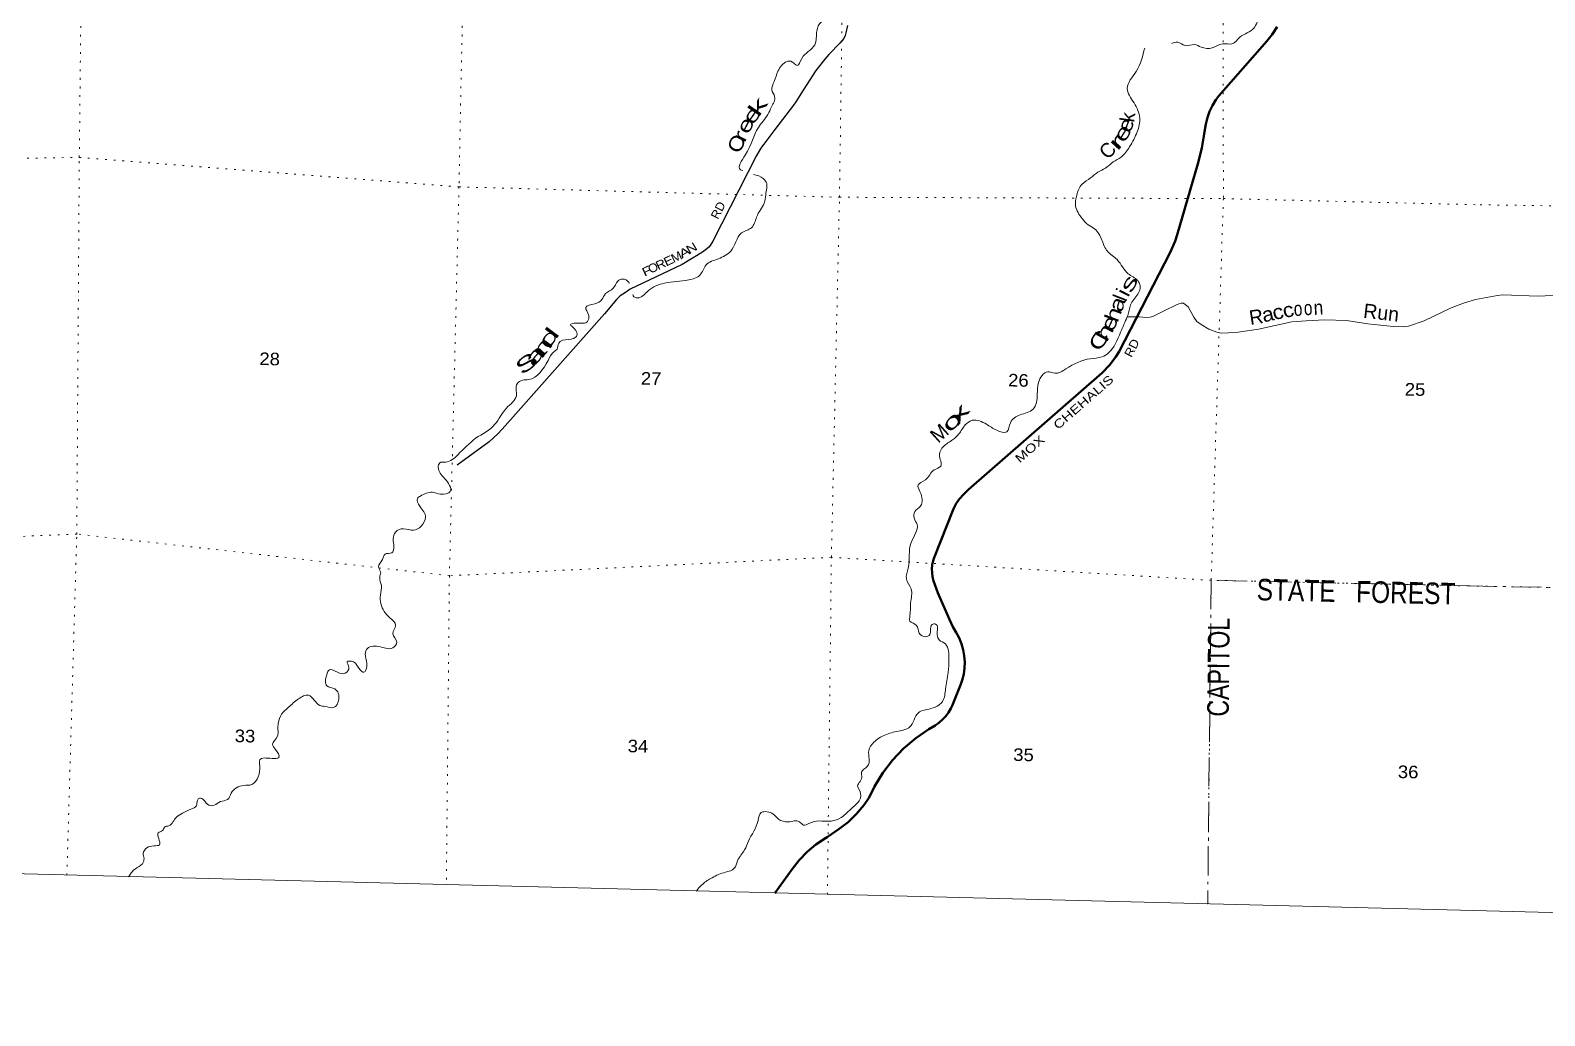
# Model space of a CAD drawing. Header units: feet. Extents: x -751810 to -497223, y -177792 to 12311.
# Drawn here: x -583804 to -562729, y -177792 to -164089 of the extents above; entities that cross this region are included whole.
import ezdxf
from ezdxf.enums import TextEntityAlignment as Align

# ---------------------------------------------------------------- set-up
doc = ezdxf.new("R2010")
doc.units = ezdxf.units.FT
doc.header["$LTSCALE"] = 80
doc.linetypes.add('DOT_DASHED', pattern=[7.7, 5, -1.2, 0.3, -1.2])
doc.linetypes.add('DOTTED', pattern=[1.5, 0.3, -1.2])
for name, color, linetype, lineweight in [('26', 7, 'Continuous', 40), ('29', 7, 'Continuous', 25), ('39', 7, 'Continuous', 13), ('4', 7, 'Continuous', 13), ('44', 7, 'DOT_DASHED', 13), ('7', 7, 'DOTTED', 13)]:
    doc.layers.add(name, color=color, linetype=linetype, lineweight=lineweight)
for name, color, linetype in [('27', 7, 'Continuous'), ('30', 7, 'Continuous'), ('41', 7, 'Continuous')]:
    doc.layers.add(name, color=color, linetype=linetype)

msp = doc.modelspace()

# ---------------------------------------------------------------- linework, layer by layer
at = {"layer": '26'}
msp.add_lwpolyline([(-573440.26, -176089.03), (-573202, -175753.78), (-573103.4, -175628.4), (-572992.23, -175514.02), (-572869.71, -175411.88), (-572737.19, -175323.11), (-572714.52, -175309.85), (-572545.29, -175193.14), (-572421.46, -175103.11), (-572303.76, -174987.36), (-572198.8, -174859.94), (-572130.79, -174760.2), (-572053.98, -174607.02), (-571938.31, -174416.81), (-571803.39, -174239.73), (-571650.7, -174077.73), (-571481.92, -173932.57), (-571298.88, -173805.86), (-571213.66, -173755.93), (-571159.77, -173718.45), (-571110.08, -173675.55), (-571065.16, -173627.69), (-571025.48, -173575.39), (-570991.49, -173519.24), (-570974.35, -173484.77), (-570853.33, -173180.32), (-570835.55, -173128.42), (-570814.69, -173044.81), (-570802.69, -172959.48), (-570799.68, -172873.36), (-570805.68, -172787.4), (-570820.64, -172702.54), (-570844.38, -172619.7), (-570876.65, -172539.81), (-570917.1, -172463.72), (-570963.6, -172385.37), (-571011.83, -172283.22), (-571173.37, -171912.77), (-571235.18, -171743.48), (-571247.86, -171689.17), (-571254.79, -171633.84), (-571255.89, -171578.09), (-571251.17, -171522.52), (-571240.66, -171467.76), (-571231.8, -171436.09), (-570955.92, -170742.42), (-570917.19, -170671.32), (-570871.25, -170604.66), (-570818.58, -170543.16), (-570759.78, -170487.51), (-570746.78, -170476.69), (-568887.51, -168852.77), (-568786.61, -168745.31), (-568697.5, -168627.9), (-568652.66, -168557.52), (-567943.04, -167181.45), (-567873.15, -167022.31), (-567842.28, -166933.06), (-567554.38, -165944.71), (-567500.57, -165726.42), (-567467.75, -165530.08), (-567443.37, -165392.93), (-567422.06, -165303.19), (-567391.49, -165216.16), (-567351.99, -165132.82), (-567303.99, -165054.05), (-567262.53, -164998.27), (-566596.4, -164238.34), (-566523.4, -164148.16), (-566454.2, -164042.55)], dxfattribs=at)
at = {"layer": '29'}
for points in [[(-572431.96, -164022.54), (-572453.29, -164122.8), (-572461.81, -164163.34), (-572483.14, -164203.86), (-572538.57, -164270), (-572692.1, -164423.6), (-572746.48, -164488.66), (-572871.22, -164649.73), (-573050.33, -164922.79), (-573150.56, -165084.91), (-573182.54, -165131.85), (-573442.69, -165468.91), (-573595.16, -165670.5), (-573629.27, -165715.26), (-573652.73, -165753.69), (-573701.63, -165838.4)], [(-573701.63, -165838.4), (-574305.22, -167022.98), (-574341.47, -167080.58), (-574362.79, -167106.18), (-574409.7, -167148.84), (-574450.22, -167176.58), (-574731.69, -167347.24), (-575456.68, -167688.57), (-575522.79, -167733.36), (-575593.15, -167782.44), (-575644.34, -167833.63), (-575814.92, -168029.9), (-577196.67, -169591.47), (-577292.64, -169696), (-577418.44, -169813.33), (-577861.96, -170137.59)]]:
    msp.add_lwpolyline(points, dxfattribs=at)
at = {"layer": '39'}
for points in [[(-563691.68, -167833.49), (-563384.65, -167775.57), (-563317.23, -167769.03), (-562819.55, -167786.75), (-562433.68, -167768.31), (-561801.33, -167674.18), (-561337.68, -167620.29), (-561098.91, -167596.61), (-560990.97, -167564.25), (-560796.74, -167482.67)], [(-568538.21, -168073.8), (-568367.79, -168071.9), (-568276.39, -168081.31), (-568221.03, -168078.54), (-568184.18, -168070.39), (-568005.88, -167982.21), (-567872.62, -167914.55), (-567819.67, -167892.96), (-567788.92, -167883.34), (-567756, -167884.65), (-567731.09, -167901.27), (-567691.72, -167935.07), (-567613.57, -168078.64), (-567570.55, -168136.71), (-567511.86, -168178.81), (-567403.02, -168245.03), (-567290.98, -168289.05), (-567233.28, -168299.35), (-567025.3, -168292.68), (-566713.16, -168245.46), (-566247.92, -168141.35), (-566047.8, -168128.36), (-565787.11, -168113.51), (-565486.96, -168126.21), (-565189.77, -168168.97), (-564838.06, -168209.66), (-564696.56, -168215.23), (-564626.11, -168205.14), (-564407.9, -168130.44), (-564028.95, -167948.84), (-563843.17, -167879.03), (-563691.68, -167833.49)]]:
    msp.add_lwpolyline(points, dxfattribs=at)
for points in [[(-589981.15, -166262.05), (-589893.17, -166389.7), (-589785.23, -166422.04), (-589725.49, -166354.73), (-589680.45, -166220.67), (-589572.25, -166144.24), (-589440.05, -166074.33), (-589380.49, -166111.76), (-589378.44, -166206.47), (-589223.41, -166199.45), (-589089.87, -166161.8), (-589085.97, -166071.23), (-589054.59, -166013.44), (-588952.09, -166017.47), (-588722.97, -166122.69), (-588568.08, -166218.4), (-588412.83, -166007.95), (-588282.37, -165732.55), (-588007.53, -165574.81), (-587825.6, -165532.06), (-587756.81, -165416.59), (-587766.82, -165317.69), (-587878.61, -165277.22), (-587946.34, -165245.68), (-587894.06, -165150.02), (-587703.46, -165077.23), (-587557.19, -165007.6), (-587406.72, -164929.99), (-587227.61, -164925.46), (-587038.43, -164824.45), (-586915.15, -164796.66), (-586739.73, -164775.94), (-586560.21, -164463.24), (-586459.29, -164253.73), (-586457.05, -164050.34), (-586320.35, -163861.68), (-586130.68, -163736.5), (-585904.53, -163791.31), (-585724.41, -163738.46), (-585582.97, -163515.65), (-585444.34, -163137.69), (-585103.58, -162616.66), (-584868.74, -162351.38), (-584654.56, -162305.24), (-584413.86, -162144.81), (-584240.25, -161825.95), (-584234.58, -161650.82), (-584226.45, -161550.27), (-584112, -161463.9), (-583860.21, -161446.7), (-583171.19, -161393.8), (-582581.4, -161152.9), (-582285.85, -161064.23), (-582021.51, -160924.67), (-581770.3, -160839.29), (-581669.63, -160766.72), (-581628.91, -160646.67), (-581455.52, -160531.24), (-581324.42, -160360.56)], [(-572225.7, -163623.66), (-572331, -163679.91), (-572519.25, -163833.31), (-572618.66, -163873.65), (-572704.57, -163942.46), (-572795.81, -163976.92), (-572858.69, -164098.55), (-572886.81, -164289.35), (-572977.34, -164386.27), (-573067.83, -164481.17), (-573130.21, -164578.64), (-573221.48, -164518.43), (-573271.87, -164523.48), (-573399.38, -164657.94), (-573450.67, -164801.95), (-573485.23, -164916.08), (-573444.99, -165011.55), (-573488.18, -165153.71), (-573540.68, -165259.43), (-573671.17, -165440.15), (-573854.21, -165825.3), (-573920.79, -166027.43), (-573889.7, -166040.89)], [(-566358.46, -163686.49), (-566573.26, -163728.83), (-566696.97, -163873.43), (-566777.32, -164061.19), (-566971.02, -164186.29), (-567081.53, -164276.77), (-567210.25, -164276.25), (-567356.28, -164333.8), (-567508.91, -164322.73), (-567602.74, -164288.66), (-567731.76, -164302.23), (-567835.34, -164253.87), (-567924.23, -164272.26)], [(-568295.65, -164335.44), (-568415.1, -164661.41), (-568538.69, -164896.66), (-568444.37, -165099.94), (-568364.26, -165308.99), (-568399.17, -165500.59), (-568505.79, -165706.73), (-568623, -165851.77), (-568733.26, -165919.98), (-568841.42, -166004.58), (-568946.51, -166062.15), (-569047.43, -166141.52), (-569165.9, -166227.81), (-569241.52, -166381.42), (-569256.69, -166530.17), (-569165.85, -166707.2), (-569083.17, -166793.43), (-568991.82, -166849.61), (-568892.52, -167006.66), (-568813.28, -167161.31), (-568678.95, -167278.76), (-568524.15, -167475.18), (-568393.34, -167568.4), (-568356.7, -167643.65), (-568393.32, -167759.75), (-568492.98, -167908.86), (-568530.19, -168053.15), (-568538.39, -168074.28)], [(-573739.94, -166092.63), (-573663.14, -166115.08), (-573562.33, -166199.65), (-573570.09, -166378.77), (-573590.54, -166491.16), (-573642.78, -166584.8), (-573697.2, -166686.46), (-573766.71, -166836.16), (-573904.94, -166905.95), (-573983.95, -167029.28), (-574057.1, -167160.78), (-574228.26, -167266.18), (-574401.1, -167355.43), (-574484.42, -167492.77), (-574640.71, -167560.19), (-574977.58, -167605.93), (-575207.13, -167714.21), (-575353.96, -167810.01), (-575413.69, -167780.64), (-575416.63, -167761.26)], [(-575467.41, -167609.42), (-575476.17, -167594.1), (-575557.68, -167548.18), (-575628.68, -167576.99), (-575691.1, -167676.48), (-575797.25, -167750.93), (-575849.28, -167834.5), (-575949.11, -167894.98), (-576072.81, -167942.9), (-576032.94, -168056.48), (-576048.74, -168138.75), (-576204.1, -168161.88), (-576287.04, -168184.42), (-576233.76, -168233.81), (-576201.89, -168345.22), (-576309.38, -168387.42), (-576450.25, -168438.98), (-576473.35, -168522.5), (-576516, -168559.82), (-576599.14, -168681.83), (-576866.16, -168946.48), (-576953.16, -168956.1), (-577030.28, -169003.68), (-577039.8, -169170.67), (-577178.17, -169343.19), (-577337.74, -169567.66), (-577609.27, -169759.71)], [(-568538.21, -168073.8), (-568631.66, -168288.83), (-568798.56, -168575.6), (-568888.21, -168630.23), (-569053.14, -168656.67), (-569392.55, -168797.55), (-569542.68, -168859.05), (-569644.84, -168838.91), (-569772.66, -168987.46), (-569790.09, -169148.26), (-569848.8, -169358.6), (-570029.46, -169437.63), (-570162.47, -169545.79), (-570215.42, -169673.66), (-570353.74, -169650.79), (-570498.83, -169567.37), (-570696.83, -169513.11), (-570792.67, -169575.68), (-570881.82, -169702.84), (-570967.99, -169783.72), (-571094.63, -169875.9), (-571151.31, -169989.6), (-571134.57, -170151.07), (-571226.18, -170203.65), (-571347.71, -170340.24), (-571449.88, -170416.78), (-571423.54, -170503.91), (-571415.68, -170705.49), (-571495.73, -170782.47), (-571505.62, -170870.9), (-571463.28, -170962.38), (-571544.9, -171210.54), (-571586.57, -171568.25), (-571611.79, -171716.81), (-571546.33, -171857.08), (-571552.38, -172050.33), (-571562.28, -172235.44), (-571561.7, -172303.94), (-571470.43, -172364.15), (-571432.49, -172473.67), (-571340.97, -172521.8), (-571294.35, -172504.59), (-571274.91, -172440.51), (-571254.96, -172352.28), (-571206.58, -172347.19), (-571183.51, -172494.68), (-571154.86, -172567.76), (-571069.5, -172621.81), (-571025.4, -172725.41), (-571019.59, -172832.28), (-571031.58, -173021.38), (-571066.49, -173248.3), (-571110.36, -173422.68), (-571159.67, -173472.06), (-571271.35, -173522.23), (-571445.56, -173581.24), (-571564.29, -173776.3), (-571722.38, -173833.62), (-571912.64, -173890.3), (-572065.58, -173990.01), (-572134.33, -174103.47), (-572152.98, -174322.66), (-572237.18, -174405.6), (-572230.74, -174482.26), (-572289.77, -174612.03), (-572278.13, -174632.4), (-572250.74, -174765.88), (-572362.13, -174898.64), (-572517.84, -175034.56), (-572659.72, -175086.15), (-572828.57, -175080.81)], [(-577609.27, -169759.71), (-577855.51, -169992.54), (-578022.57, -170093.99), (-578105.25, -170104.45), (-578126.66, -170166.47), (-578037.37, -170321.31), (-577958.68, -170502.13), (-578094.23, -170539.74), (-578208.33, -170513.32), (-578374.38, -170566.45), (-578417.36, -170601.86), (-578381.34, -170707.31), (-578304.11, -170861.92), (-578365.03, -170985.6), (-578470.76, -171039.92), (-578611.16, -171021.04), (-578718.69, -171065.25), (-578752.88, -171161.26), (-578743.09, -171270.22), (-578773, -171354.23), (-578865.95, -171374.56), (-578901.69, -171448.38), (-578956.2, -171554.06), (-578927.59, -171629.15), (-578941.09, -171697.37), (-578917.26, -171808.62), (-578932.14, -171943.28), (-578878.54, -172169.94), (-578797.96, -172260.15), (-578719.68, -172364.42), (-578756.3, -172480.52), (-578704.45, -172598.37), (-578760.38, -172675.82), (-578959.13, -172657.81), (-579124.97, -172700.87), (-579140.85, -172787.17), (-579119.79, -172934.63), (-579159.72, -173016.42), (-579219.28, -172979), (-579307.53, -172870.5), (-579392.06, -172872.87), (-579369.49, -172947.84), (-579421.48, -173029.4), (-579527.83, -173017.23), (-579639.71, -172980.79), (-579677.37, -173050.54), (-579676.55, -173203.64), (-579564.84, -173248.14), (-579509.47, -173390.23), (-579582.32, -173507.64), (-579706.69, -173491.09), (-579774.8, -173477.66), (-579930.73, -173335.61), (-580070.6, -173387.24), (-580209.76, -173501.32), (-580306.36, -173600.13), (-580353.2, -173724.09), (-580357.06, -173812.65), (-580363.06, -173907.2), (-580431.77, -174018.64), (-580391.02, -174089.94), (-580343.06, -174201.67), (-580439.91, -174215.88), (-580611.32, -174236.67), (-580611.03, -174319.26), (-580632.32, -174471.93), (-580721.01, -174576.94), (-580833.94, -174590.83), (-581007.11, -174696.18), (-581059.31, -174787.81), (-581158.42, -174814.06), (-581246.01, -174866.72), (-581318.39, -174865.29), (-581389.34, -174795.41), (-581449.07, -174766.04), (-581477.81, -174793.67), (-581491.56, -174873.97), (-581568.97, -174920.79), (-581686.76, -174974.87), (-581774.52, -175035.58), (-581818.05, -175097.17), (-581873.47, -175150.46), (-581934.21, -175169.4), (-581965.38, -175217.13), (-582022.39, -175250.25), (-582015.99, -175328.93), (-582007.74, -175415.71), (-582084.48, -175430.31), (-582179.61, -175458.65), (-582233.53, -175536.15), (-582220.93, -175606.89), (-582242.55, -175678.98), (-582340.57, -175749.56), (-582381.54, -175785.01), (-582437.03, -175860.68)], [(-572828.57, -175080.81), (-572968.14, -175118.35), (-573045.05, -175141), (-573100.47, -175097.61), (-573255.33, -175096.58), (-573391.29, -175057.64), (-573464.3, -174989.74), (-573552.09, -174955.78), (-573632.81, -174968.29), (-573675.29, -175076.22), (-573810.11, -175367.65), (-573862.9, -175487.46), (-573960.59, -175638.62), (-574007.01, -175742.45), (-574128.83, -175796.45), (-574315.49, -175873.34), (-574446.06, -175961.41), (-574513.96, -176034.6), (-574533.51, -176061.17)]]:
    msp.add_spline(points, degree=3, dxfattribs=at)
at = {"layer": '4'}
msp.add_lwpolyline([(-745759.2, 12310.88), (-714696.48, 11306.43), (-683632.43, 10344.71), (-652567.08, 9425.72), (-621500.49, 8549.46), (-590432.73, 7715.93), (-559363.85, 6925.15), (-528293.92, 6177.09), (-497222.97, 5471.78), (-501256.99, -177792.42), (-532580.02, -177081.38), (-563902.02, -176327.26), (-595222.97, -175530.05), (-626542.79, -174689.77), (-657861.41, -173806.4), (-689178.81, -172879.95), (-720494.9, -171910.43), (-751809.61, -170897.82)], close=True, dxfattribs=at)
msp.add_lwpolyline([(-745759.2, 12310.88), (-714696.48, 11306.43), (-683632.43, 10344.71), (-652567.08, 9425.72), (-621500.49, 8549.46), (-590432.73, 7715.93), (-559363.85, 6925.15), (-528293.92, 6177.09), (-497222.97, 5471.78), (-501256.99, -177792.42), (-532580.02, -177081.38), (-563902.02, -176327.26), (-595222.97, -175530.05), (-626542.79, -174689.77), (-657861.41, -173806.4), (-689178.81, -172879.95), (-720494.9, -171910.43), (-751809.61, -170897.82)], close=True, dxfattribs=at)
at = {"layer": '44'}
for points in [[(-563790.3, -171815.84), (-562030.58, -171849.23), (-561922.47, -166540.38), (-561815.01, -161255.67), (-558935.03, -161659.54), (-557454.25, -161759.78), (-557433.41, -159179.57), (-556088.21, -159171.99), (-556119.74, -161853.91), (-550992.68, -162215.64), (-550832.48, -158235.45), (-549479.7, -158258.2), (-549456.97, -156995.58), (-548295.58, -156999.77), (-545423.74, -157182.8), (-542797.93, -157176.12), (-540135.04, -156985.25), (-538790.11, -157094.17), (-538769.27, -159736.94), (-536275.91, -159759.69), (-536232.34, -161246.01), (-534817.04, -161291.52), (-534819.02, -162740.21), (-532249.77, -162961.29)], [(-563790.3, -171815.84), (-567370.1, -171737.89), (-567418.84, -176239.88)]]:
    msp.add_lwpolyline(points, dxfattribs=at)
at = {"layer": '7'}
for points in [[(-572710.8, -176107.39), (-572655.53, -171418.29), (-572542.92, -166411.08), (-572466.67, -161026.49), (-572319.59, -155621.14), (-572181.6, -150265.97), (-572019.82, -144959.81), (-571763.19, -139765.89), (-571599.74, -134540.13), (-571537.32, -130319.54)], [(-577587.08, -154720.78), (-577605.25, -155504.97), (-577727.69, -160789.96), (-577838.04, -166266.53), (-577971.09, -171674.17), (-578013.85, -175973.4)], [(-567111.7, -159626.19), (-567204.51, -161111.98), (-567200.91, -166429.66), (-567370.1, -171737.89), (-567418.84, -176239.88)], [(-583293.92, -175838.75), (-583156.55, -171094.69), (-583121.58, -165856.33), (-583072.66, -161341.41)], [(-594982.27, -166322.41), (-592942.62, -166490.8), (-588405.53, -165947.66), (-583121.58, -165856.33), (-577838.04, -166266.53), (-572542.92, -166411.08), (-567200.91, -166429.66), (-563659.03, -166515.09)], [(-532374.71, -168303.4), (-535040.08, -168140.66), (-540390.01, -167849.49), (-545548.77, -167696.24), (-550749.99, -167402.99), (-555950.25, -167298.96), (-561922.47, -166540.38), (-563659.03, -166515.09)], [(-563790.3, -171815.84), (-567370.1, -171737.89), (-572655.53, -171418.29), (-577971.09, -171674.17), (-583156.55, -171094.69), (-588419.2, -171321.4), (-593076.14, -171439.18), (-595113.3, -171334.69)], [(-563790.19, -171815.84), (-562030.58, -171849.23), (-556582.21, -172215.48), (-551214.09, -172577.58), (-545841.1, -172907.61), (-540507.61, -173137.96), (-535233.83, -173422.3), (-532498.19, -173582.8)]]:
    msp.add_lwpolyline(points, dxfattribs=at)

# ---------------------------------------------------------------- texts
at = {"layer": '27'}
for s, rotation, width, p in [('RD', 62.72, 1.1, (-568479.36, -168647.37)), ('MOX    CHEHALIS', 41.135, 1.3, (-570034.3, -170113.31))]:
    msp.add_text(s, height=120, rotation=rotation, dxfattribs=dict(at, width=width)).set_placement(p)
at = {"layer": '30', "width": 1.05}
msp.add_text('RD', height=120, rotation=62.999, dxfattribs=at).set_placement((-574233.16, -166727.37))
at = {"layer": '30'}
for s, rotation, width, p in [('A', 29.729, 1.4, (-574671.25, -167229.03)), ('N', 31.229, 1.25, (-574569.56, -167169.28)), ('O', 25.211, 1.1, (-575111.74, -167446.04)), ('R', 25.211, 1.15, (-575005.32, -167396.94)), ('E', 25.211, 1.2, (-574896.76, -167346.71)), ('M', 25.211, 1.1, (-574786.07, -167293.34)), ('F', 25.211, 1.3, (-575198.54, -167489.67))]:
    msp.add_text(s, height=120, rotation=rotation, dxfattribs=dict(at, width=width)).set_placement(p, align=Align.CENTER)
at = {"layer": '41'}
for s, rotation, width, p in [('e', 55.817, 1.6, (-573749.04, -165422.42)), ('k', 55.536, 1.85, (-573670.11, -165309.77)), ('e', 63.256, 1.4, (-573813.01, -165547.67)), ('e', 58.492, 1.55, (-568581.74, -165666.92)), ('e', 68.862, 1.25, (-568499.7, -165527.46)), ('C', 65.019, 1.2, (-573935.93, -165817.78)), ('r', 64.7, 1.5, (-573864.67, -165664.75)), ('r', 47.659, 2.15, (-568680.59, -165780.44)), ('s', 61.24, 1.7, (-568484.71, -167756.53)), ('i', 62.813, 1.2, (-568524.73, -167810.86)), ('h', 69.52, 1.3, (-568673.54, -168165.43)), ('a', 70.048, 1.3, (-568618.46, -168021.06)), ('e', 65.191, 1.35, (-568739.9, -168295.02)), ('d', 53.284, 1.9, (-576595.97, -168536.92)), ('C', 54.269, 1.45, (-568934.81, -168572.58)), ('h', 60.933, 1.55, (-568824.98, -168437.83)), ('S', 36.948, 1.75, (-576963.88, -168893.11)), ('a', 47.22, 2.05, (-576807.99, -168782.34)), ('n', 51.276, 1.9, (-576693.12, -168671.86)), ('o', 49.66, 1.85, (-570997.87, -169698.82)), ('x', 49.899, 2.2, (-570900.89, -169602.04))]:
    msp.add_text(s, height=200, rotation=rotation, dxfattribs=dict(at, width=width)).set_placement(p)
for s, rotation, p in [('k', 82.518, (-568442.43, -165376.49)), ('C', 45.939, (-568808.35, -165896.93)), ('l', 68.531, (-568556.53, -167873.72)), ('M', 42.05, (-571168.63, -169840.22))]:
    msp.add_text(s, height=200, rotation=rotation, dxfattribs=at).set_placement(p)
for s, rotation, width, p in [('c', 12.614, 1.15, (-566421.51, -168103.35)), ('c', 12.614, 1.15, (-566277.97, -168075.85)), ('o', 3.713, 0.8, (-566155.97, -168060.23)), ('o', 3.261, 0.8, (-566016.14, -168049.13)), ('n', 3.261, 0.9, (-565872.97, -168043.87)), ('a', 12.614, 1.1, (-566561.36, -168134.64))]:
    msp.add_text(s, height=200, rotation=rotation, dxfattribs=dict(at, width=width)).set_placement(p, align=Align.CENTER)
for s, rotation, p in [('R', 353.402, (-565165.01, -168096.34)), ('u', 353.402, (-564992.13, -168116.34)), ('R', 8.601, (-566729.32, -168172.05)), ('n', 353.402, (-564841.96, -168133.71))]:
    msp.add_text(s, height=200, rotation=rotation, dxfattribs=at).set_placement(p, align=Align.CENTER)
at = {"layer": '44'}
for s, rotation, width, p in [('STATE   FOREST', 358.753, 0.85, (-565356.69, -172045.17)), ('CAPITOL', 89.38, 0.8, (-567119.06, -172947.91))]:
    msp.add_text(s, height=300, rotation=rotation, dxfattribs=dict(at, width=width)).set_placement(p, align=Align.CENTER)
at = {"layer": '7', "width": 1.1}
for s, p in [('28', (-580617.29, -168743.71)), ('27', (-575308.29, -169015.58)), ('26', (-570197.82, -169041.17)), ('25', (-564678.32, -169168)), ('33', (-580959.88, -173987.29)), ('34', (-575491.73, -174128.36)), ('35', (-570126.39, -174249.02)), ('36', (-564774.15, -174487.18))]:
    msp.add_text(s, height=175, rotation=358.872, dxfattribs=at).set_placement(p)

doc.saveas('drawing.dxf')
